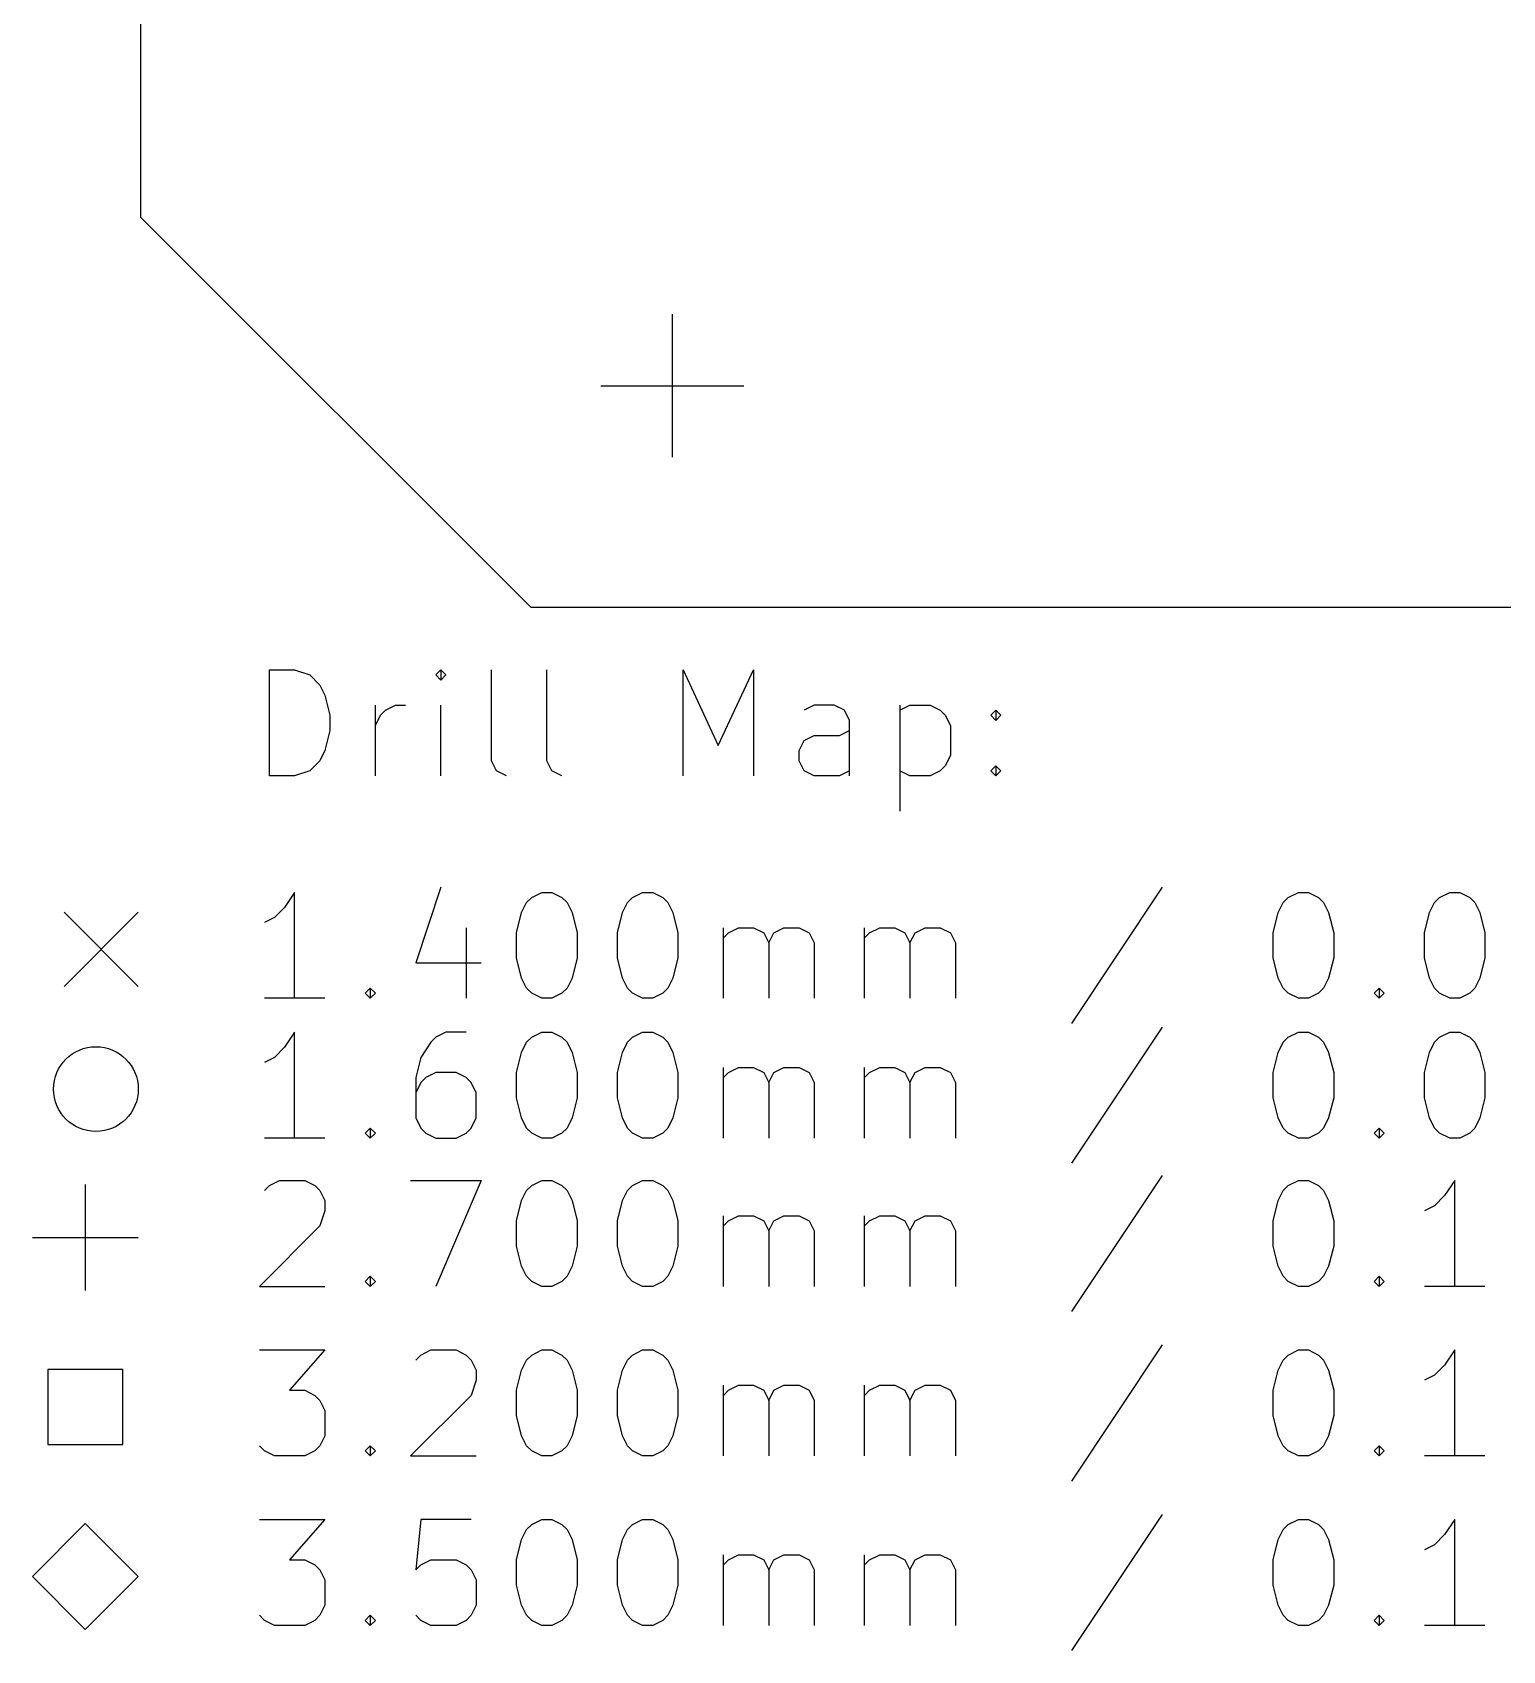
# Model space of a CAD drawing. Extents: x 48 to 158, y -168 to -45.
# Drawn here: x 47.61 to 75.37, y -168.03 to -137.47 of the extents above; entities that cross this region are included whole.
import ezdxf

# ---------------------------------------------------------------- set-up
doc = ezdxf.new("R2010")
doc.units = 0
doc.layers.add('BLACK', color=7, linetype='CONTINUOUS')

msp = doc.modelspace()

# ---------------------------------------------------------------- linework, layer by layer
at = {"layer": 'BLACK', "linetype": 'CONTINUOUS'}
for p, q in [((49.657, -140.97), (49.657, -52.324)), ((57.023, -148.336), (49.657, -140.97)), ((59.69, -142.795), (59.69, -145.495)), ((58.34, -144.145), (61.04, -144.145)), ((150.749, -148.336), (57.023, -148.336)), ((52.0832, -151.511), (52.0832, -149.511)), ((52.0832, -149.511), (52.5594, -149.511)), ((52.5594, -149.511), (52.8451, -149.606)), ((52.8451, -149.606), (53.0356, -149.797)), ((55.3213, -149.511), (55.226, -149.606)), ((55.226, -149.606), (55.3213, -149.702)), ((55.4165, -149.606), (55.3213, -149.511)), ((55.3213, -149.511), (55.3213, -149.702)), ((55.3213, -149.702), (55.4165, -149.606)), ((56.2737, -151.226), (56.2737, -149.511)), ((57.3213, -151.226), (57.3213, -149.511)), ((59.8927, -151.511), (59.8927, -149.511)), ((59.8927, -149.511), (60.5594, -150.94)), ((60.5594, -150.94), (61.226, -149.511)), ((61.226, -149.511), (61.226, -151.511)), ((53.0356, -149.797), (53.1308, -149.987)), ((53.1308, -149.987), (53.226, -150.368)), ((54.0832, -151.511), (54.0832, -150.178)), ((54.1784, -150.368), (54.2737, -150.273)), ((54.2737, -150.273), (54.4641, -150.178)), ((54.4641, -150.178), (54.6546, -150.178)), ((55.3213, -151.511), (55.3213, -150.178)), ((62.3689, -150.178), (62.1784, -150.273)), ((62.7499, -150.178), (62.3689, -150.178)), ((62.9403, -150.273), (62.7499, -150.178)), ((63.0356, -150.464), (62.9403, -150.273)), ((63.988, -150.178), (63.988, -152.178)), ((63.988, -150.273), (64.1784, -150.178)), ((64.1784, -150.178), (64.5594, -150.178)), ((64.5594, -150.178), (64.7499, -150.273)), ((64.7499, -150.273), (64.8451, -150.368)), ((65.7022, -150.368), (65.7975, -150.273)), ((65.7975, -150.273), (65.8927, -150.368)), ((65.7975, -150.273), (65.7975, -150.464)), ((53.226, -150.368), (53.226, -150.654)), ((54.0832, -150.559), (54.1784, -150.368)), ((63.0356, -151.511), (63.0356, -150.464)), ((64.8451, -150.368), (64.9403, -150.559)), ((64.9403, -150.559), (64.9403, -151.13)), ((65.7975, -150.464), (65.7022, -150.368)), ((65.8927, -150.368), (65.7975, -150.464)), ((53.226, -150.654), (53.1308, -151.035)), ((62.0832, -151.035), (62.1784, -150.845)), ((62.1784, -150.845), (62.3689, -150.749)), ((62.3689, -150.749), (62.8451, -150.749)), ((62.8451, -150.749), (63.0356, -150.654)), ((53.0356, -151.226), (52.8451, -151.416)), ((53.1308, -151.035), (53.0356, -151.226)), ((56.3689, -151.416), (56.2737, -151.226)), ((57.4165, -151.416), (57.3213, -151.226)), ((62.0832, -151.226), (62.0832, -151.035)), ((62.1784, -151.416), (62.0832, -151.226)), ((64.9403, -151.13), (64.8451, -151.321)), ((52.5594, -151.511), (52.0832, -151.511)), ((52.8451, -151.416), (52.5594, -151.511)), ((56.5594, -151.511), (56.3689, -151.416)), ((57.607, -151.511), (57.4165, -151.416)), ((62.3689, -151.511), (62.1784, -151.416)), ((62.8451, -151.511), (62.3689, -151.511)), ((63.0356, -151.416), (62.8451, -151.511)), ((64.1784, -151.511), (63.988, -151.416)), ((64.5594, -151.511), (64.1784, -151.511)), ((64.7499, -151.416), (64.5594, -151.511)), ((64.8451, -151.321), (64.7499, -151.416)), ((65.7022, -151.416), (65.7975, -151.321)), ((65.7975, -151.511), (65.7022, -151.416)), ((65.7975, -151.321), (65.8927, -151.416)), ((65.7975, -151.321), (65.7975, -151.511)), ((65.8927, -151.416), (65.7975, -151.511)), ((55.3213, -153.616), (54.8451, -155.045)), ((68.9403, -153.616), (67.226, -156.187)), ((52.5594, -153.711), (52.3689, -153.997)), ((52.5594, -155.711), (52.5594, -153.711)), ((56.8451, -154.092), (56.9403, -153.902)), ((56.9403, -153.902), (57.0356, -153.806)), ((57.0356, -153.806), (57.226, -153.711)), ((57.226, -153.711), (57.4165, -153.711)), ((57.4165, -153.711), (57.607, -153.806)), ((57.607, -153.806), (57.7022, -153.902)), ((57.7022, -153.902), (57.7975, -154.092)), ((58.7499, -154.092), (58.8451, -153.902)), ((58.8451, -153.902), (58.9403, -153.806)), ((58.9403, -153.806), (59.1308, -153.711)), ((59.1308, -153.711), (59.3213, -153.711)), ((59.3213, -153.711), (59.5118, -153.806)), ((59.5118, -153.806), (59.607, -153.902)), ((59.607, -153.902), (59.7022, -154.092)), ((71.1308, -154.092), (71.226, -153.902)), ((71.226, -153.902), (71.3213, -153.806)), ((71.3213, -153.806), (71.5118, -153.711)), ((71.5118, -153.711), (71.7022, -153.711)), ((71.7022, -153.711), (71.8927, -153.806)), ((71.8927, -153.806), (71.988, -153.902)), ((71.988, -153.902), (72.0832, -154.092)), ((73.988, -154.092), (74.0832, -153.902)), ((74.0832, -153.902), (74.1784, -153.806)), ((74.1784, -153.806), (74.3689, -153.711)), ((74.3689, -153.711), (74.5594, -153.711)), ((74.5594, -153.711), (74.7499, -153.806)), ((74.7499, -153.806), (74.8451, -153.902)), ((74.8451, -153.902), (74.9403, -154.092)), ((48.207, -154.086), (49.607, -155.486)), ((49.607, -154.086), (48.207, -155.486)), ((52.1784, -154.187), (51.988, -154.283)), ((52.3689, -153.997), (52.1784, -154.187)), ((56.7499, -154.473), (56.8451, -154.092)), ((57.7975, -154.092), (57.8927, -154.473)), ((58.6546, -154.473), (58.7499, -154.092)), ((59.7022, -154.092), (59.7975, -154.473)), ((71.0356, -154.473), (71.1308, -154.092)), ((72.0832, -154.092), (72.1784, -154.473)), ((73.8927, -154.473), (73.988, -154.092)), ((74.9403, -154.092), (75.0356, -154.473)), ((55.7975, -154.378), (55.7975, -155.711)), ((56.7499, -154.949), (56.7499, -154.473)), ((57.8927, -154.473), (57.8927, -154.949)), ((58.6546, -154.949), (58.6546, -154.473)), ((59.7975, -154.473), (59.7975, -154.949)), ((60.6546, -155.711), (60.6546, -154.378)), ((60.6546, -154.568), (60.7499, -154.473)), ((60.7499, -154.473), (60.9403, -154.378)), ((60.9403, -154.378), (61.226, -154.378)), ((61.226, -154.378), (61.4165, -154.473)), ((61.4165, -154.473), (61.5118, -154.664)), ((61.5118, -154.664), (61.607, -154.473)), ((61.607, -154.473), (61.7975, -154.378)), ((61.7975, -154.378), (62.0832, -154.378)), ((62.0832, -154.378), (62.2737, -154.473)), ((62.2737, -154.473), (62.3689, -154.664)), ((63.3213, -155.711), (63.3213, -154.378)), ((63.3213, -154.568), (63.4165, -154.473)), ((63.4165, -154.473), (63.607, -154.378)), ((63.607, -154.378), (63.8927, -154.378)), ((63.8927, -154.378), (64.0832, -154.473)), ((64.0832, -154.473), (64.1784, -154.664)), ((64.1784, -154.664), (64.2737, -154.473)), ((64.2737, -154.473), (64.4641, -154.378)), ((64.4641, -154.378), (64.7499, -154.378)), ((64.7499, -154.378), (64.9403, -154.473)), ((64.9403, -154.473), (65.0356, -154.664)), ((71.0356, -154.949), (71.0356, -154.473)), ((72.1784, -154.473), (72.1784, -154.949)), ((73.8927, -154.949), (73.8927, -154.473)), ((75.0356, -154.473), (75.0356, -154.949)), ((61.5118, -154.664), (61.5118, -155.711)), ((62.3689, -154.664), (62.3689, -155.711)), ((64.1784, -154.664), (64.1784, -155.711)), ((65.0356, -154.664), (65.0356, -155.711)), ((54.8451, -155.045), (56.0832, -155.045)), ((56.8451, -155.33), (56.7499, -154.949)), ((57.8927, -154.949), (57.7975, -155.33)), ((58.7499, -155.33), (58.6546, -154.949)), ((59.7975, -154.949), (59.7022, -155.33)), ((71.1308, -155.33), (71.0356, -154.949)), ((72.1784, -154.949), (72.0832, -155.33)), ((73.988, -155.33), (73.8927, -154.949)), ((75.0356, -154.949), (74.9403, -155.33)), ((56.9403, -155.521), (56.8451, -155.33)), ((57.7975, -155.33), (57.7022, -155.521)), ((58.8451, -155.521), (58.7499, -155.33)), ((59.7022, -155.33), (59.607, -155.521)), ((71.226, -155.521), (71.1308, -155.33)), ((72.0832, -155.33), (71.988, -155.521)), ((74.0832, -155.521), (73.988, -155.33)), ((74.9403, -155.33), (74.8451, -155.521)), ((53.1308, -155.711), (51.988, -155.711)), ((53.8927, -155.616), (53.988, -155.521)), ((53.988, -155.711), (53.8927, -155.616)), ((53.988, -155.521), (54.0832, -155.616)), ((53.988, -155.521), (53.988, -155.711)), ((54.0832, -155.616), (53.988, -155.711)), ((57.0356, -155.616), (56.9403, -155.521)), ((57.226, -155.711), (57.0356, -155.616)), ((57.4165, -155.711), (57.226, -155.711)), ((57.607, -155.616), (57.4165, -155.711)), ((57.7022, -155.521), (57.607, -155.616)), ((58.9403, -155.616), (58.8451, -155.521)), ((59.1308, -155.711), (58.9403, -155.616)), ((59.3213, -155.711), (59.1308, -155.711)), ((59.5118, -155.616), (59.3213, -155.711)), ((59.607, -155.521), (59.5118, -155.616)), ((71.3213, -155.616), (71.226, -155.521)), ((71.5118, -155.711), (71.3213, -155.616)), ((71.7022, -155.711), (71.5118, -155.711)), ((71.8927, -155.616), (71.7022, -155.711)), ((71.988, -155.521), (71.8927, -155.616)), ((72.9403, -155.616), (73.0356, -155.521)), ((73.0356, -155.711), (72.9403, -155.616)), ((73.0356, -155.521), (73.1308, -155.616)), ((73.0356, -155.521), (73.0356, -155.711)), ((73.1308, -155.616), (73.0356, -155.711)), ((74.1784, -155.616), (74.0832, -155.521)), ((74.3689, -155.711), (74.1784, -155.616)), ((74.5594, -155.711), (74.3689, -155.711)), ((74.7499, -155.616), (74.5594, -155.711)), ((74.8451, -155.521), (74.7499, -155.616)), ((52.5594, -156.351), (52.3689, -156.637)), ((52.5594, -158.351), (52.5594, -156.351)), ((55.4165, -156.351), (55.226, -156.446)), ((55.7975, -156.351), (55.4165, -156.351)), ((57.0356, -156.446), (57.226, -156.351)), ((57.226, -156.351), (57.4165, -156.351)), ((57.4165, -156.351), (57.607, -156.446)), ((58.9403, -156.446), (59.1308, -156.351)), ((59.1308, -156.351), (59.3213, -156.351)), ((59.3213, -156.351), (59.5118, -156.446)), ((68.9403, -156.256), (67.226, -158.827)), ((71.3213, -156.446), (71.5118, -156.351)), ((71.5118, -156.351), (71.7022, -156.351)), ((71.7022, -156.351), (71.8927, -156.446)), ((74.1784, -156.446), (74.3689, -156.351)), ((74.3689, -156.351), (74.5594, -156.351)), ((74.5594, -156.351), (74.7499, -156.446)), ((52.3689, -156.637), (52.1784, -156.827)), ((55.1308, -156.542), (54.9403, -156.827)), ((55.226, -156.446), (55.1308, -156.542)), ((56.7499, -157.113), (56.8451, -156.732)), ((56.8451, -156.732), (56.9403, -156.542)), ((56.9403, -156.542), (57.0356, -156.446)), ((57.607, -156.446), (57.7022, -156.542)), ((57.7022, -156.542), (57.7975, -156.732)), ((57.7975, -156.732), (57.8927, -157.113)), ((58.6546, -157.113), (58.7499, -156.732)), ((58.7499, -156.732), (58.8451, -156.542)), ((58.8451, -156.542), (58.9403, -156.446)), ((59.5118, -156.446), (59.607, -156.542)), ((59.607, -156.542), (59.7022, -156.732)), ((59.7022, -156.732), (59.7975, -157.113)), ((71.0356, -157.113), (71.1308, -156.732)), ((71.1308, -156.732), (71.226, -156.542)), ((71.226, -156.542), (71.3213, -156.446)), ((71.8927, -156.446), (71.988, -156.542)), ((71.988, -156.542), (72.0832, -156.732)), ((72.0832, -156.732), (72.1784, -157.113)), ((73.8927, -157.113), (73.988, -156.732)), ((73.988, -156.732), (74.0832, -156.542)), ((74.0832, -156.542), (74.1784, -156.446)), ((74.7499, -156.446), (74.8451, -156.542)), ((74.8451, -156.542), (74.9403, -156.732)), ((74.9403, -156.732), (75.0356, -157.113)), ((52.1784, -156.827), (51.988, -156.923)), ((54.9403, -156.827), (54.8451, -157.208)), ((60.6546, -158.351), (60.6546, -157.018)), ((60.7499, -157.113), (60.9403, -157.018)), ((60.9403, -157.018), (61.226, -157.018)), ((61.226, -157.018), (61.4165, -157.113)), ((61.607, -157.113), (61.7975, -157.018)), ((61.7975, -157.018), (62.0832, -157.018)), ((62.0832, -157.018), (62.2737, -157.113)), ((63.3213, -158.351), (63.3213, -157.018)), ((63.4165, -157.113), (63.607, -157.018)), ((63.607, -157.018), (63.8927, -157.018)), ((63.8927, -157.018), (64.0832, -157.113)), ((64.2737, -157.113), (64.4641, -157.018)), ((64.4641, -157.018), (64.7499, -157.018)), ((64.7499, -157.018), (64.9403, -157.113)), ((54.8451, -157.208), (54.8451, -157.97)), ((54.9403, -157.304), (54.8451, -157.494)), ((55.0356, -157.208), (54.9403, -157.304)), ((55.226, -157.113), (55.0356, -157.208)), ((55.607, -157.113), (55.226, -157.113)), ((55.7975, -157.208), (55.607, -157.113)), ((55.8927, -157.304), (55.7975, -157.208)), ((55.988, -157.494), (55.8927, -157.304)), ((56.7499, -157.589), (56.7499, -157.113)), ((57.8927, -157.113), (57.8927, -157.589)), ((58.6546, -157.589), (58.6546, -157.113)), ((59.7975, -157.113), (59.7975, -157.589)), ((60.6546, -157.208), (60.7499, -157.113)), ((61.4165, -157.113), (61.5118, -157.304)), ((61.5118, -157.304), (61.607, -157.113)), ((61.5118, -157.304), (61.5118, -158.351)), ((62.2737, -157.113), (62.3689, -157.304)), ((62.3689, -157.304), (62.3689, -158.351)), ((63.3213, -157.208), (63.4165, -157.113)), ((64.0832, -157.113), (64.1784, -157.304)), ((64.1784, -157.304), (64.2737, -157.113)), ((64.1784, -157.304), (64.1784, -158.351)), ((64.9403, -157.113), (65.0356, -157.304)), ((65.0356, -157.304), (65.0356, -158.351)), ((71.0356, -157.589), (71.0356, -157.113)), ((72.1784, -157.113), (72.1784, -157.589)), ((73.8927, -157.589), (73.8927, -157.113)), ((75.0356, -157.113), (75.0356, -157.589)), ((55.988, -157.97), (55.988, -157.494)), ((56.8451, -157.97), (56.7499, -157.589)), ((57.8927, -157.589), (57.7975, -157.97)), ((58.7499, -157.97), (58.6546, -157.589)), ((59.7975, -157.589), (59.7022, -157.97)), ((71.1308, -157.97), (71.0356, -157.589)), ((72.1784, -157.589), (72.0832, -157.97)), ((73.988, -157.97), (73.8927, -157.589)), ((75.0356, -157.589), (74.9403, -157.97)), ((53.8927, -158.256), (53.988, -158.161)), ((53.988, -158.351), (53.8927, -158.256)), ((53.988, -158.161), (54.0832, -158.256)), ((53.988, -158.161), (53.988, -158.351)), ((54.0832, -158.256), (53.988, -158.351)), ((54.8451, -157.97), (54.9403, -158.161)), ((54.9403, -158.161), (55.0356, -158.256)), ((55.0356, -158.256), (55.226, -158.351)), ((55.607, -158.351), (55.7975, -158.256)), ((55.7975, -158.256), (55.8927, -158.161)), ((55.8927, -158.161), (55.988, -157.97)), ((56.9403, -158.161), (56.8451, -157.97)), ((57.0356, -158.256), (56.9403, -158.161)), ((57.226, -158.351), (57.0356, -158.256)), ((57.607, -158.256), (57.4165, -158.351)), ((57.7022, -158.161), (57.607, -158.256)), ((57.7975, -157.97), (57.7022, -158.161)), ((58.8451, -158.161), (58.7499, -157.97)), ((58.9403, -158.256), (58.8451, -158.161)), ((59.1308, -158.351), (58.9403, -158.256)), ((59.5118, -158.256), (59.3213, -158.351)), ((59.607, -158.161), (59.5118, -158.256)), ((59.7022, -157.97), (59.607, -158.161)), ((71.226, -158.161), (71.1308, -157.97)), ((71.3213, -158.256), (71.226, -158.161)), ((71.5118, -158.351), (71.3213, -158.256)), ((71.8927, -158.256), (71.7022, -158.351)), ((71.988, -158.161), (71.8927, -158.256)), ((72.0832, -157.97), (71.988, -158.161)), ((72.9403, -158.256), (73.0356, -158.161)), ((73.0356, -158.351), (72.9403, -158.256)), ((73.0356, -158.161), (73.1308, -158.256)), ((73.0356, -158.161), (73.0356, -158.351)), ((73.1308, -158.256), (73.0356, -158.351)), ((74.0832, -158.161), (73.988, -157.97)), ((74.1784, -158.256), (74.0832, -158.161)), ((74.3689, -158.351), (74.1784, -158.256)), ((74.7499, -158.256), (74.5594, -158.351)), ((74.8451, -158.161), (74.7499, -158.256)), ((74.9403, -157.97), (74.8451, -158.161)), ((53.1308, -158.351), (51.988, -158.351)), ((55.226, -158.351), (55.607, -158.351)), ((57.4165, -158.351), (57.226, -158.351)), ((59.3213, -158.351), (59.1308, -158.351)), ((71.7022, -158.351), (71.5118, -158.351)), ((74.5594, -158.351), (74.3689, -158.351)), ((52.0832, -159.247), (52.2737, -159.151)), ((52.2737, -159.151), (52.7499, -159.151)), ((52.7499, -159.151), (52.9403, -159.247)), ((54.7499, -159.151), (56.0832, -159.151)), ((56.0832, -159.151), (55.226, -161.151)), ((57.0356, -159.247), (57.226, -159.151)), ((57.226, -159.151), (57.4165, -159.151)), ((57.4165, -159.151), (57.607, -159.247)), ((58.9403, -159.247), (59.1308, -159.151)), ((59.1308, -159.151), (59.3213, -159.151)), ((59.3213, -159.151), (59.5118, -159.247)), ((68.9403, -159.056), (67.226, -161.628)), ((71.3213, -159.247), (71.5118, -159.151)), ((71.5118, -159.151), (71.7022, -159.151)), ((71.7022, -159.151), (71.8927, -159.247)), ((74.4641, -159.151), (74.2737, -159.437)), ((74.4641, -161.151), (74.4641, -159.151)), ((48.607, -159.226), (48.607, -161.226)), ((51.988, -159.342), (52.0832, -159.247)), ((52.9403, -159.247), (53.0356, -159.342)), ((53.0356, -159.342), (53.1308, -159.532)), ((56.8451, -159.532), (56.9403, -159.342)), ((56.9403, -159.342), (57.0356, -159.247)), ((57.607, -159.247), (57.7022, -159.342)), ((57.7022, -159.342), (57.7975, -159.532)), ((58.7499, -159.532), (58.8451, -159.342)), ((58.8451, -159.342), (58.9403, -159.247)), ((59.5118, -159.247), (59.607, -159.342)), ((59.607, -159.342), (59.7022, -159.532)), ((71.1308, -159.532), (71.226, -159.342)), ((71.226, -159.342), (71.3213, -159.247)), ((71.8927, -159.247), (71.988, -159.342)), ((71.988, -159.342), (72.0832, -159.532)), ((74.2737, -159.437), (74.0832, -159.628)), ((53.1308, -159.723), (53.0356, -160.009)), ((53.1308, -159.532), (53.1308, -159.723)), ((56.7499, -159.913), (56.8451, -159.532)), ((57.7975, -159.532), (57.8927, -159.913)), ((58.6546, -159.913), (58.7499, -159.532)), ((59.7022, -159.532), (59.7975, -159.913)), ((71.0356, -159.913), (71.1308, -159.532)), ((72.0832, -159.532), (72.1784, -159.913)), ((74.0832, -159.628), (73.8927, -159.723)), ((53.0356, -160.009), (51.8927, -161.151)), ((56.7499, -160.39), (56.7499, -159.913)), ((57.8927, -159.913), (57.8927, -160.39)), ((58.6546, -160.39), (58.6546, -159.913)), ((59.7975, -159.913), (59.7975, -160.39)), ((60.6546, -161.151), (60.6546, -159.818)), ((60.6546, -160.009), (60.7499, -159.913)), ((60.7499, -159.913), (60.9403, -159.818)), ((60.9403, -159.818), (61.226, -159.818)), ((61.226, -159.818), (61.4165, -159.913)), ((61.4165, -159.913), (61.5118, -160.104)), ((61.5118, -160.104), (61.607, -159.913)), ((61.607, -159.913), (61.7975, -159.818)), ((61.7975, -159.818), (62.0832, -159.818)), ((62.0832, -159.818), (62.2737, -159.913)), ((62.2737, -159.913), (62.3689, -160.104)), ((63.3213, -161.151), (63.3213, -159.818)), ((63.3213, -160.009), (63.4165, -159.913)), ((63.4165, -159.913), (63.607, -159.818)), ((63.607, -159.818), (63.8927, -159.818)), ((63.8927, -159.818), (64.0832, -159.913)), ((64.0832, -159.913), (64.1784, -160.104)), ((64.1784, -160.104), (64.2737, -159.913)), ((64.2737, -159.913), (64.4641, -159.818)), ((64.4641, -159.818), (64.7499, -159.818)), ((64.7499, -159.818), (64.9403, -159.913)), ((64.9403, -159.913), (65.0356, -160.104)), ((71.0356, -160.39), (71.0356, -159.913)), ((72.1784, -159.913), (72.1784, -160.39)), ((47.607, -160.226), (49.607, -160.226)), ((56.8451, -160.77), (56.7499, -160.39)), ((57.8927, -160.39), (57.7975, -160.77)), ((58.7499, -160.77), (58.6546, -160.39)), ((59.7975, -160.39), (59.7022, -160.77)), ((61.5118, -160.104), (61.5118, -161.151)), ((62.3689, -160.104), (62.3689, -161.151)), ((64.1784, -160.104), (64.1784, -161.151)), ((65.0356, -160.104), (65.0356, -161.151)), ((71.1308, -160.77), (71.0356, -160.39)), ((72.1784, -160.39), (72.0832, -160.77)), ((53.8927, -161.056), (53.988, -160.961)), ((53.988, -160.961), (54.0832, -161.056)), ((53.988, -160.961), (53.988, -161.151)), ((56.9403, -160.961), (56.8451, -160.77)), ((57.0356, -161.056), (56.9403, -160.961)), ((57.7022, -160.961), (57.607, -161.056)), ((57.7975, -160.77), (57.7022, -160.961)), ((58.8451, -160.961), (58.7499, -160.77)), ((58.9403, -161.056), (58.8451, -160.961)), ((59.607, -160.961), (59.5118, -161.056)), ((59.7022, -160.77), (59.607, -160.961)), ((71.226, -160.961), (71.1308, -160.77)), ((71.3213, -161.056), (71.226, -160.961)), ((71.988, -160.961), (71.8927, -161.056)), ((72.0832, -160.77), (71.988, -160.961)), ((72.9403, -161.056), (73.0356, -160.961)), ((73.0356, -160.961), (73.1308, -161.056)), ((73.0356, -160.961), (73.0356, -161.151)), ((51.8927, -161.151), (53.1308, -161.151)), ((53.988, -161.151), (53.8927, -161.056)), ((54.0832, -161.056), (53.988, -161.151)), ((57.226, -161.151), (57.0356, -161.056)), ((57.4165, -161.151), (57.226, -161.151)), ((57.607, -161.056), (57.4165, -161.151)), ((59.1308, -161.151), (58.9403, -161.056)), ((59.3213, -161.151), (59.1308, -161.151)), ((59.5118, -161.056), (59.3213, -161.151)), ((71.5118, -161.151), (71.3213, -161.056)), ((71.7022, -161.151), (71.5118, -161.151)), ((71.8927, -161.056), (71.7022, -161.151)), ((73.0356, -161.151), (72.9403, -161.056)), ((73.1308, -161.056), (73.0356, -161.151)), ((75.0356, -161.151), (73.8927, -161.151)), ((51.8927, -162.351), (53.1308, -162.351)), ((53.1308, -162.351), (52.4641, -163.113)), ((54.8451, -162.542), (54.9403, -162.447)), ((54.9403, -162.447), (55.1308, -162.351)), ((55.1308, -162.351), (55.607, -162.351)), ((55.607, -162.351), (55.7975, -162.447)), ((55.7975, -162.447), (55.8927, -162.542)), ((55.8927, -162.542), (55.988, -162.732)), ((56.8451, -162.732), (56.9403, -162.542)), ((56.9403, -162.542), (57.0356, -162.447)), ((57.0356, -162.447), (57.226, -162.351)), ((57.226, -162.351), (57.4165, -162.351)), ((57.4165, -162.351), (57.607, -162.447)), ((57.607, -162.447), (57.7022, -162.542)), ((57.7022, -162.542), (57.7975, -162.732)), ((58.7499, -162.732), (58.8451, -162.542)), ((58.8451, -162.542), (58.9403, -162.447)), ((58.9403, -162.447), (59.1308, -162.351)), ((59.1308, -162.351), (59.3213, -162.351)), ((59.3213, -162.351), (59.5118, -162.447)), ((59.5118, -162.447), (59.607, -162.542)), ((59.607, -162.542), (59.7022, -162.732)), ((68.9403, -162.256), (67.226, -164.828)), ((71.1308, -162.732), (71.226, -162.542)), ((71.226, -162.542), (71.3213, -162.447)), ((71.3213, -162.447), (71.5118, -162.351)), ((71.5118, -162.351), (71.7022, -162.351)), ((71.7022, -162.351), (71.8927, -162.447)), ((71.8927, -162.447), (71.988, -162.542)), ((71.988, -162.542), (72.0832, -162.732)), ((74.4641, -162.351), (74.2737, -162.637)), ((74.4641, -164.351), (74.4641, -162.351)), ((49.3141, -162.719), (47.8999, -162.719)), ((47.8999, -162.719), (47.8999, -164.133)), ((49.3141, -164.133), (49.3141, -162.719)), ((55.988, -162.732), (55.988, -162.923)), ((56.7499, -163.113), (56.8451, -162.732)), ((57.7975, -162.732), (57.8927, -163.113)), ((58.6546, -163.113), (58.7499, -162.732)), ((59.7022, -162.732), (59.7975, -163.113)), ((71.0356, -163.113), (71.1308, -162.732)), ((72.0832, -162.732), (72.1784, -163.113)), ((74.0832, -162.828), (73.8927, -162.923)), ((74.2737, -162.637), (74.0832, -162.828)), ((52.4641, -163.113), (52.7499, -163.113)), ((52.7499, -163.113), (52.9403, -163.209)), ((55.988, -162.923), (55.8927, -163.209)), ((56.7499, -163.59), (56.7499, -163.113)), ((57.8927, -163.113), (57.8927, -163.59)), ((58.6546, -163.59), (58.6546, -163.113)), ((59.7975, -163.113), (59.7975, -163.59)), ((60.6546, -164.351), (60.6546, -163.018)), ((60.6546, -163.209), (60.7499, -163.113)), ((60.7499, -163.113), (60.9403, -163.018)), ((60.9403, -163.018), (61.226, -163.018)), ((61.226, -163.018), (61.4165, -163.113)), ((61.4165, -163.113), (61.5118, -163.304)), ((61.5118, -163.304), (61.607, -163.113)), ((61.607, -163.113), (61.7975, -163.018)), ((61.7975, -163.018), (62.0832, -163.018)), ((62.0832, -163.018), (62.2737, -163.113)), ((62.2737, -163.113), (62.3689, -163.304)), ((63.3213, -164.351), (63.3213, -163.018)), ((63.3213, -163.209), (63.4165, -163.113)), ((63.4165, -163.113), (63.607, -163.018)), ((63.607, -163.018), (63.8927, -163.018)), ((63.8927, -163.018), (64.0832, -163.113)), ((64.0832, -163.113), (64.1784, -163.304)), ((64.1784, -163.304), (64.2737, -163.113)), ((64.2737, -163.113), (64.4641, -163.018)), ((64.4641, -163.018), (64.7499, -163.018)), ((64.7499, -163.018), (64.9403, -163.113)), ((64.9403, -163.113), (65.0356, -163.304)), ((71.0356, -163.59), (71.0356, -163.113)), ((72.1784, -163.113), (72.1784, -163.59)), ((52.9403, -163.209), (53.0356, -163.304)), ((53.0356, -163.304), (53.1308, -163.494)), ((55.8927, -163.209), (54.7499, -164.351)), ((61.5118, -163.304), (61.5118, -164.351)), ((62.3689, -163.304), (62.3689, -164.351)), ((64.1784, -163.304), (64.1784, -164.351)), ((65.0356, -163.304), (65.0356, -164.351)), ((53.1308, -163.494), (53.1308, -163.97)), ((56.8451, -163.97), (56.7499, -163.59)), ((57.8927, -163.59), (57.7975, -163.97)), ((58.7499, -163.97), (58.6546, -163.59)), ((59.7975, -163.59), (59.7022, -163.97)), ((71.1308, -163.97), (71.0356, -163.59)), ((72.1784, -163.59), (72.0832, -163.97)), ((53.1308, -163.97), (53.0356, -164.161)), ((56.9403, -164.161), (56.8451, -163.97)), ((57.7975, -163.97), (57.7022, -164.161)), ((58.8451, -164.161), (58.7499, -163.97)), ((59.7022, -163.97), (59.607, -164.161)), ((71.226, -164.161), (71.1308, -163.97)), ((72.0832, -163.97), (71.988, -164.161)), ((47.8999, -164.133), (49.3141, -164.133)), ((51.988, -164.256), (51.8927, -164.161)), ((52.1784, -164.351), (51.988, -164.256)), ((52.7499, -164.351), (52.1784, -164.351)), ((52.9403, -164.256), (52.7499, -164.351)), ((53.0356, -164.161), (52.9403, -164.256)), ((53.8927, -164.256), (53.988, -164.161)), ((53.988, -164.351), (53.8927, -164.256)), ((53.988, -164.161), (54.0832, -164.256)), ((53.988, -164.161), (53.988, -164.351)), ((54.0832, -164.256), (53.988, -164.351)), ((54.7499, -164.351), (55.988, -164.351)), ((57.0356, -164.256), (56.9403, -164.161)), ((57.226, -164.351), (57.0356, -164.256)), ((57.4165, -164.351), (57.226, -164.351)), ((57.607, -164.256), (57.4165, -164.351)), ((57.7022, -164.161), (57.607, -164.256)), ((58.9403, -164.256), (58.8451, -164.161)), ((59.1308, -164.351), (58.9403, -164.256)), ((59.3213, -164.351), (59.1308, -164.351)), ((59.5118, -164.256), (59.3213, -164.351)), ((59.607, -164.161), (59.5118, -164.256)), ((71.3213, -164.256), (71.226, -164.161)), ((71.5118, -164.351), (71.3213, -164.256)), ((71.7022, -164.351), (71.5118, -164.351)), ((71.8927, -164.256), (71.7022, -164.351)), ((71.988, -164.161), (71.8927, -164.256)), ((72.9403, -164.256), (73.0356, -164.161)), ((73.0356, -164.351), (72.9403, -164.256)), ((73.0356, -164.161), (73.1308, -164.256)), ((73.0356, -164.161), (73.0356, -164.351)), ((73.1308, -164.256), (73.0356, -164.351)), ((75.0356, -164.351), (73.8927, -164.351)), ((51.8927, -165.551), (53.1308, -165.551)), ((53.1308, -165.551), (52.4641, -166.313)), ((54.9403, -165.551), (54.8451, -166.504)), ((55.8927, -165.551), (54.9403, -165.551)), ((57.0356, -165.647), (57.226, -165.551)), ((57.226, -165.551), (57.4165, -165.551)), ((57.4165, -165.551), (57.607, -165.647)), ((58.9403, -165.647), (59.1308, -165.551)), ((59.1308, -165.551), (59.3213, -165.551)), ((59.3213, -165.551), (59.5118, -165.647)), ((68.9403, -165.456), (67.226, -168.028)), ((71.3213, -165.647), (71.5118, -165.551)), ((71.5118, -165.551), (71.7022, -165.551)), ((71.7022, -165.551), (71.8927, -165.647)), ((74.4641, -165.551), (74.2737, -165.837)), ((74.4641, -167.551), (74.4641, -165.551)), ((48.607, -165.626), (47.607, -166.626)), ((49.607, -166.626), (48.607, -165.626)), ((56.8451, -165.932), (56.9403, -165.742)), ((56.9403, -165.742), (57.0356, -165.647)), ((57.607, -165.647), (57.7022, -165.742)), ((57.7022, -165.742), (57.7975, -165.932)), ((58.7499, -165.932), (58.8451, -165.742)), ((58.8451, -165.742), (58.9403, -165.647)), ((59.5118, -165.647), (59.607, -165.742)), ((59.607, -165.742), (59.7022, -165.932)), ((71.1308, -165.932), (71.226, -165.742)), ((71.226, -165.742), (71.3213, -165.647)), ((71.8927, -165.647), (71.988, -165.742)), ((71.988, -165.742), (72.0832, -165.932)), ((74.2737, -165.837), (74.0832, -166.028)), ((56.7499, -166.313), (56.8451, -165.932)), ((57.7975, -165.932), (57.8927, -166.313)), ((58.6546, -166.313), (58.7499, -165.932)), ((59.7022, -165.932), (59.7975, -166.313)), ((71.0356, -166.313), (71.1308, -165.932)), ((72.0832, -165.932), (72.1784, -166.313)), ((74.0832, -166.028), (73.8927, -166.123)), ((52.4641, -166.313), (52.7499, -166.313)), ((52.7499, -166.313), (52.9403, -166.409)), ((52.9403, -166.409), (53.0356, -166.504)), ((53.0356, -166.504), (53.1308, -166.694)), ((54.8451, -166.504), (54.9403, -166.409)), ((54.9403, -166.409), (55.1308, -166.313)), ((55.1308, -166.313), (55.607, -166.313)), ((55.607, -166.313), (55.7975, -166.409)), ((55.7975, -166.409), (55.8927, -166.504)), ((55.8927, -166.504), (55.988, -166.694)), ((56.7499, -166.79), (56.7499, -166.313)), ((57.8927, -166.313), (57.8927, -166.79)), ((58.6546, -166.79), (58.6546, -166.313)), ((59.7975, -166.313), (59.7975, -166.79)), ((60.6546, -167.551), (60.6546, -166.218)), ((60.6546, -166.409), (60.7499, -166.313)), ((60.7499, -166.313), (60.9403, -166.218)), ((60.9403, -166.218), (61.226, -166.218)), ((61.226, -166.218), (61.4165, -166.313)), ((61.4165, -166.313), (61.5118, -166.504)), ((61.5118, -166.504), (61.607, -166.313)), ((61.5118, -166.504), (61.5118, -167.551)), ((61.607, -166.313), (61.7975, -166.218)), ((61.7975, -166.218), (62.0832, -166.218)), ((62.0832, -166.218), (62.2737, -166.313)), ((62.2737, -166.313), (62.3689, -166.504)), ((62.3689, -166.504), (62.3689, -167.551)), ((63.3213, -167.551), (63.3213, -166.218)), ((63.3213, -166.409), (63.4165, -166.313)), ((63.4165, -166.313), (63.607, -166.218)), ((63.607, -166.218), (63.8927, -166.218)), ((63.8927, -166.218), (64.0832, -166.313)), ((64.0832, -166.313), (64.1784, -166.504)), ((64.1784, -166.504), (64.2737, -166.313)), ((64.1784, -166.504), (64.1784, -167.551)), ((64.2737, -166.313), (64.4641, -166.218)), ((64.4641, -166.218), (64.7499, -166.218)), ((64.7499, -166.218), (64.9403, -166.313)), ((64.9403, -166.313), (65.0356, -166.504)), ((65.0356, -166.504), (65.0356, -167.551)), ((71.0356, -166.79), (71.0356, -166.313)), ((72.1784, -166.313), (72.1784, -166.79)), ((47.607, -166.626), (48.607, -167.626)), ((48.607, -167.626), (49.607, -166.626)), ((53.1308, -166.694), (53.1308, -167.17)), ((55.988, -166.694), (55.988, -167.17)), ((56.8451, -167.17), (56.7499, -166.79)), ((57.8927, -166.79), (57.7975, -167.17)), ((58.7499, -167.17), (58.6546, -166.79)), ((59.7975, -166.79), (59.7022, -167.17)), ((71.1308, -167.17), (71.0356, -166.79)), ((72.1784, -166.79), (72.0832, -167.17)), ((51.988, -167.456), (51.8927, -167.361)), ((53.0356, -167.361), (52.9403, -167.456)), ((53.1308, -167.17), (53.0356, -167.361)), ((53.8927, -167.456), (53.988, -167.361)), ((53.988, -167.361), (54.0832, -167.456)), ((53.988, -167.361), (53.988, -167.551)), ((54.9403, -167.456), (54.8451, -167.361)), ((55.8927, -167.361), (55.7975, -167.456)), ((55.988, -167.17), (55.8927, -167.361)), ((56.9403, -167.361), (56.8451, -167.17)), ((57.0356, -167.456), (56.9403, -167.361)), ((57.7022, -167.361), (57.607, -167.456)), ((57.7975, -167.17), (57.7022, -167.361)), ((58.8451, -167.361), (58.7499, -167.17)), ((58.9403, -167.456), (58.8451, -167.361)), ((59.607, -167.361), (59.5118, -167.456)), ((59.7022, -167.17), (59.607, -167.361)), ((71.226, -167.361), (71.1308, -167.17)), ((71.3213, -167.456), (71.226, -167.361)), ((71.988, -167.361), (71.8927, -167.456)), ((72.0832, -167.17), (71.988, -167.361)), ((72.9403, -167.456), (73.0356, -167.361)), ((73.0356, -167.361), (73.1308, -167.456)), ((73.0356, -167.361), (73.0356, -167.551)), ((52.1784, -167.551), (51.988, -167.456)), ((52.7499, -167.551), (52.1784, -167.551)), ((52.9403, -167.456), (52.7499, -167.551)), ((53.988, -167.551), (53.8927, -167.456)), ((54.0832, -167.456), (53.988, -167.551)), ((55.1308, -167.551), (54.9403, -167.456)), ((55.607, -167.551), (55.1308, -167.551)), ((55.7975, -167.456), (55.607, -167.551)), ((57.226, -167.551), (57.0356, -167.456)), ((57.4165, -167.551), (57.226, -167.551)), ((57.607, -167.456), (57.4165, -167.551)), ((59.1308, -167.551), (58.9403, -167.456)), ((59.3213, -167.551), (59.1308, -167.551)), ((59.5118, -167.456), (59.3213, -167.551)), ((71.5118, -167.551), (71.3213, -167.456)), ((71.7022, -167.551), (71.5118, -167.551)), ((71.8927, -167.456), (71.7022, -167.551)), ((73.0356, -167.551), (72.9403, -167.456)), ((73.1308, -167.456), (73.0356, -167.551)), ((75.0356, -167.551), (73.8927, -167.551))]:
    msp.add_line(p, q, dxfattribs=at)
at = {"layer": 'BLACK'}
msp.add_circle((48.8069, -157.426), 0.8001, dxfattribs=at)

doc.saveas('drawing.dxf')
